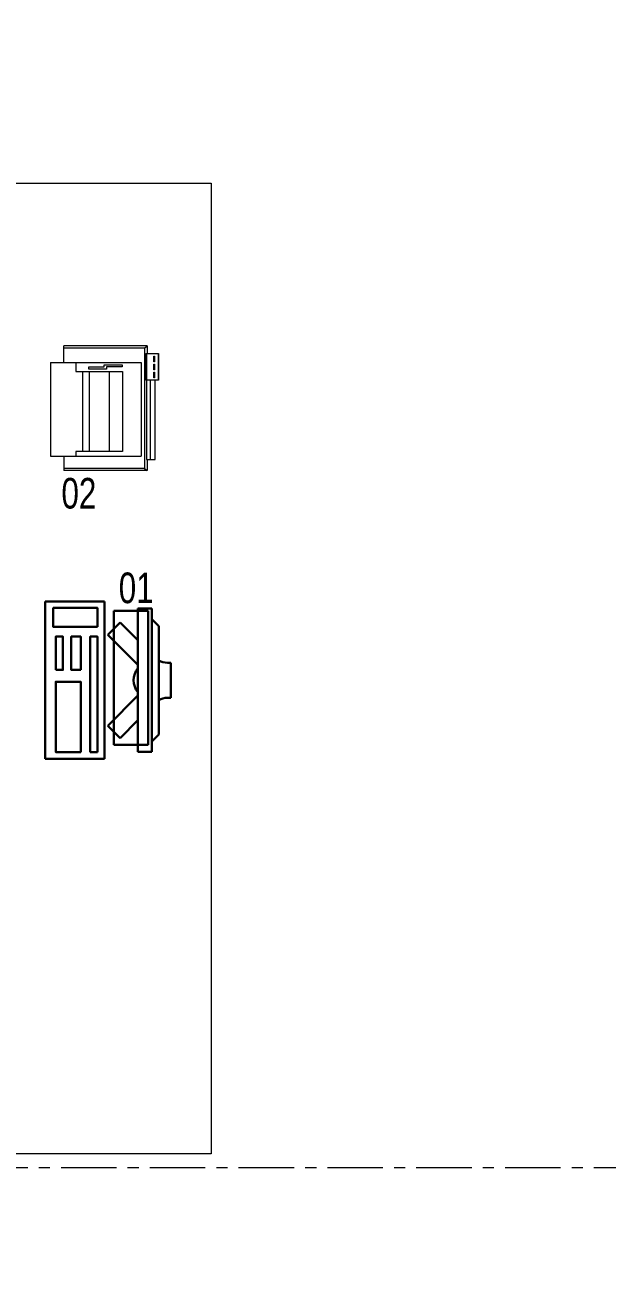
# Model space of a CAD drawing. Header units: millimetres. Extents: x 26027 to 581921, y 7230 to 233891.
# Drawn here: x 483462 to 485127, y 193012 to 196563 of the extents above; entities that cross this region are included whole.
import ezdxf

# ---------------------------------------------------------------- set-up
doc = ezdxf.new("R2010")
doc.units = ezdxf.units.MM
doc.header["$LTSCALE"] = 5
doc.linetypes.add('CENTER', pattern=[50.8, 31.75, -6.35, 6.35, -6.35])
doc.layers.get('0').update_dxf_attribs({"color": 252})
doc.layers.add('axes', color=252, linetype='Continuous')
for name, color, linetype, lineweight in [('E-ELEC-EQPM-2', 85, 'Continuous', 30), ('GE-ARCHITECTURAL_ELEMENTS', 8, 'Continuous', 30), ('Medical Equipment and Furniture', 252, 'Continuous', 0)]:
    doc.layers.add(name, color=color, linetype=linetype, lineweight=lineweight)
doc.layers.add('EXF', color=7, linetype='Continuous', lineweight=30, true_color=0x4e7e3e)
doc.styles.add('X3G_ENTITY_257CFD', font='swisscl.ttf', dxfattribs={"height": 200})

# ---------------------------------------------------------------- blocks, each defined once
blk = doc.blocks.new('ITCWLS1-P')
at = {"layer": 'GE-ARCHITECTURAL_ELEMENTS'}
for p, q in [((-0.2651, 0.43, 0), (-0.3051, 0.43, 0)), ((-0.3051, 0.43, 0), (-0.3051, 0.02, 0)), ((-0.2651, 0.43, 0), (-0.2651, 0.02, 0)), ((-0.17, 0.45), (-0.17, 0)), ((-0.17, 0.45), (0, 0.45)), ((-0.1496, 0.4305), (-0.1291, 0.4305)), ((-0.1291, 0.4305), (-0.1291, 0.4089)), ((0, 0.45), (0, 0)), ((-0.3251, 0.38, 0), (-0.3051, 0.4, 0)), ((-0.197, 0.4094), (-0.295, 0.4094)), ((-0.295, 0.0264), (-0.295, 0.4094)), ((-0.197, 0.0264), (-0.197, 0.4094)), ((-0.3251, 0.38, 0), (-0.3251, 0.07, 0)), ((-0.3503, 0.275), (-0.3596, 0.275)), ((-0.3596, 0.175), (-0.3596, 0.275)), ((-0.3503, 0.175), (-0.3596, 0.175)), ((-0.3251, 0.07, 0), (-0.3051, 0.05, 0)), ((-0.3051, 0.02, 0), (-0.2651, 0.02, 0)), ((-0.197, 0.0264), (-0.295, 0.0264)), ((-0.17, 0), (0, 0))]:
    blk.add_line(p, q, dxfattribs=at)
at = {"layer": 'GE-ARCHITECTURAL_ELEMENTS', "extrusion": (2.48281e-10, 3.18408e-10, -1)}
for p, q in [((-0.2651, 0.3395), (-0.2144, 0.3902)), ((-0.1791, 0.3548), (-0.2144, 0.3902)), ((-0.2651, 0.2688), (-0.1791, 0.3548))]:
    blk.add_line(p, q, dxfattribs=at)
at = {"layer": 'GE-ARCHITECTURAL_ELEMENTS', "extrusion": (2.48281e-10, -3.18408e-10, -1)}
for p, q in [((-0.2651, 0.1812), (-0.1791, 0.0952)), ((-0.2651, 0.1105), (-0.2144, 0.0598)), ((-0.1791, 0.0952), (-0.2144, 0.0598))]:
    blk.add_line(p, q, dxfattribs=at)
at = {"layer": 'GE-ARCHITECTURAL_ELEMENTS'}
for points in [[(-0.1291, 0.4089), (-0.1291, 0.1), (-0.1496, 0.1), (-0.1496, 0.4305)], [(-0.1496, 0.1), (-0.1496, 0.1), (-0.1496, 0.1), (-0.1496, 0.1), (-0.1496, 0.1), (-0.1496, 0.1), (-0.1496, 0.1), (-0.1496, 0.1), (-0.1496, 0.1)], [(-0.1496, 0.1), (-0.1496, 0.1), (-0.1496, 0.1), (-0.1496, 0.1), (-0.1496, 0.1), (-0.1496, 0.1), (-0.1496, 0.1), (-0.1496, 0.1), (-0.1496, 0.1), (-0.1496, 0.1), (-0.1496, 0.1), (-0.1496, 0.1), (-0.1496, 0.1), (-0.1496, 0.1), (-0.1496, 0.1), (-0.1496, 0.1), (-0.1496, 0.1), (-0.1496, 0.1)], [(-0.1496, 0.1), (-0.1496, 0.1), (-0.1496, 0.1), (-0.1496, 0.1), (-0.1496, 0.1), (-0.1496, 0.1), (-0.1496, 0.1), (-0.1496, 0.1), (-0.1496, 0.1), (-0.1496, 0.1)], [(-0.1496, 0.1), (-0.1496, 0.1), (-0.1496, 0.1), (-0.1496, 0.1), (-0.1496, 0.1), (-0.1496, 0.1), (-0.1496, 0.1)], [(-0.1496, 0.1), (-0.1496, 0.1), (-0.1496, 0.1), (-0.1496, 0.1), (-0.1496, 0.1), (-0.1496, 0.1), (-0.1496, 0.1), (-0.1496, 0.1), (-0.1496, 0.1), (-0.1496, 0.1)], [(-0.1496, 0.1), (-0.1496, 0.1), (-0.1496, 0.1), (-0.1496, 0.1), (-0.1496, 0.1), (-0.1496, 0.1), (-0.1496, 0.1), (-0.1496, 0.1), (-0.1496, 0.1), (-0.1496, 0.1), (-0.1496, 0.1), (-0.1496, 0.1), (-0.1496, 0.1), (-0.1496, 0.1), (-0.1496, 0.1)], [(-0.1496, 0.1), (-0.1496, 0.1), (-0.1496, 0.1), (-0.1496, 0.1), (-0.1496, 0.1), (-0.1496, 0.1), (-0.1496, 0.1), (-0.1496, 0.1), (-0.1496, 0.1), (-0.1496, 0.1)], [(-0.1496, 0.1), (-0.1496, 0.1), (-0.1496, 0.1), (-0.1496, 0.1), (-0.1496, 0.1), (-0.1496, 0.1), (-0.1496, 0.1), (-0.1496, 0.1), (-0.1496, 0.1), (-0.1496, 0.1)], [(-0.1496, 0.1), (-0.1496, 0.1), (-0.1496, 0.1), (-0.1496, 0.1), (-0.1496, 0.1), (-0.1496, 0.1), (-0.1496, 0.1), (-0.1496, 0.1), (-0.1496, 0.1), (-0.1496, 0.1), (-0.1496, 0.1), (-0.1496, 0.1), (-0.1496, 0.1), (-0.1496, 0.1), (-0.1496, 0.1), (-0.1496, 0.1), (-0.1496, 0.1), (-0.1496, 0.1), (-0.1496, 0.1), (-0.1496, 0.1), (-0.1496, 0.1), (-0.1496, 0.1), (-0.1496, 0.1), (-0.1496, 0.1), (-0.1496, 0.1), (-0.1496, 0.1), (-0.1496, 0.1), (-0.1496, 0.1), (-0.1496, 0.1), (-0.1496, 0.1), (-0.1496, 0.1), (-0.1496, 0.1), (-0.1496, 0.1), (-0.1496, 0.1), (-0.1496, 0.1), (-0.1496, 0.1), (-0.1496, 0.1), (-0.1496, 0.1), (-0.1496, 0.1), (-0.1496, 0.1), (-0.1496, 0.1), (-0.1496, 0.1), (-0.1496, 0.1), (-0.1496, 0.1), (-0.1496, 0.1), (-0.1496, 0.1), (-0.1496, 0.1), (-0.1496, 0.1), (-0.1496, 0.1), (-0.1496, 0.1), (-0.1496, 0.1), (-0.1496, 0.1), (-0.1496, 0.1), (-0.1496, 0.1)], [(-0.1496, 0.1), (-0.1496, 0.1), (-0.1496, 0.1), (-0.1496, 0.1), (-0.1496, 0.1), (-0.1496, 0.1), (-0.1496, 0.1), (-0.1496, 0.1), (-0.1496, 0.1), (-0.1496, 0.1), (-0.1496, 0.1), (-0.1496, 0.1), (-0.1496, 0.1), (-0.1496, 0.1), (-0.1496, 0.1), (-0.1496, 0.1), (-0.1496, 0.1), (-0.1496, 0.1), (-0.1496, 0.1), (-0.1496, 0.1), (-0.1496, 0.1), (-0.1496, 0.1), (-0.1496, 0.1), (-0.1496, 0.1), (-0.1496, 0.1), (-0.1496, 0.1), (-0.1496, 0.1), (-0.1496, 0.1), (-0.1496, 0.1), (-0.1496, 0.1), (-0.1496, 0.1), (-0.1496, 0.1), (-0.1496, 0.1), (-0.1496, 0.1), (-0.1496, 0.1), (-0.1496, 0.1), (-0.1496, 0.1), (-0.1496, 0.1), (-0.1496, 0.1), (-0.1496, 0.1), (-0.1496, 0.1), (-0.1496, 0.1), (-0.1496, 0.1), (-0.1496, 0.1), (-0.1496, 0.1), (-0.1496, 0.1), (-0.1496, 0.1), (-0.1496, 0.1), (-0.1496, 0.1), (-0.1496, 0.1), (-0.1496, 0.1), (-0.1496, 0.1), (-0.1496, 0.1), (-0.1496, 0.1), (-0.1496, 0.1), (-0.1496, 0.1), (-0.1496, 0.1), (-0.1496, 0.1), (-0.1496, 0.1), (-0.1496, 0.1), (-0.1496, 0.1), (-0.1496, 0.1), (-0.1496, 0.1), (-0.1496, 0.1), (-0.1496, 0.1), (-0.1496, 0.1), (-0.1496, 0.1), (-0.1496, 0.1), (-0.1496, 0.1), (-0.1496, 0.1), (-0.1496, 0.1), (-0.1496, 0.1), (-0.1496, 0.1), (-0.1496, 0.1), (-0.1496, 0.1), (-0.1496, 0.1), (-0.1496, 0.1), (-0.1496, 0.1), (-0.1496, 0.1), (-0.1496, 0.1), (-0.1496, 0.1), (-0.1496, 0.1), (-0.1496, 0.1), (-0.1496, 0.1), (-0.1496, 0.1), (-0.1496, 0.1), (-0.1496, 0.1), (-0.1496, 0.1), (-0.1496, 0.1)], [(-0.1496, 0.1), (-0.1496, 0.1), (-0.1496, 0.1), (-0.1496, 0.1), (-0.1496, 0.1), (-0.1496, 0.1), (-0.1496, 0.1), (-0.1496, 0.1), (-0.1496, 0.1), (-0.1496, 0.1), (-0.1496, 0.1), (-0.1496, 0.1)], [(-0.1496, 0.1), (-0.1496, 0.1), (-0.1496, 0.1), (-0.1496, 0.1), (-0.1496, 0.1), (-0.1496, 0.1), (-0.1496, 0.1)], [(-0.1496, 0.1), (-0.1496, 0.1), (-0.1496, 0.1), (-0.1496, 0.1), (-0.1496, 0.1), (-0.1496, 0.1), (-0.1496, 0.1), (-0.1496, 0.1), (-0.1496, 0.1), (-0.1496, 0.1), (-0.1496, 0.1), (-0.1496, 0.1), (-0.1496, 0.1), (-0.1496, 0.1), (-0.1496, 0.1), (-0.1496, 0.1), (-0.1496, 0.1)], [(-0.1496, 0.1), (-0.1496, 0.1), (-0.1496, 0.1), (-0.1496, 0.1), (-0.1496, 0.1), (-0.1496, 0.1), (-0.1496, 0.1), (-0.1496, 0.1), (-0.1496, 0.1), (-0.1496, 0.1), (-0.1496, 0.1), (-0.1496, 0.1), (-0.1496, 0.1), (-0.1496, 0.1), (-0.1496, 0.1), (-0.1496, 0.1), (-0.1496, 0.1), (-0.1496, 0.1), (-0.1496, 0.1), (-0.1496, 0.1), (-0.1496, 0.1), (-0.1496, 0.1), (-0.1496, 0.1), (-0.1496, 0.1), (-0.1496, 0.1), (-0.1496, 0.1), (-0.1496, 0.1), (-0.1496, 0.1), (-0.1496, 0.1), (-0.1496, 0.1), (-0.1496, 0.1), (-0.1496, 0.1), (-0.1496, 0.1), (-0.1496, 0.1), (-0.1496, 0.1), (-0.1496, 0.1), (-0.1496, 0.1), (-0.1496, 0.1), (-0.1496, 0.1), (-0.1496, 0.1), (-0.1496, 0.1), (-0.1496, 0.1), (-0.1496, 0.1), (-0.1496, 0.1), (-0.1496, 0.1), (-0.1496, 0.1), (-0.1496, 0.1), (-0.1496, 0.1), (-0.1496, 0.1), (-0.1496, 0.1), (-0.1496, 0.1), (-0.1496, 0.1), (-0.1496, 0.1), (-0.1496, 0.1), (-0.1496, 0.1), (-0.1496, 0.1), (-0.1496, 0.1), (-0.1496, 0.1), (-0.1496, 0.1), (-0.1496, 0.1), (-0.1496, 0.1), (-0.1496, 0.1), (-0.1496, 0.1), (-0.1496, 0.1), (-0.1496, 0.1), (-0.1496, 0.1), (-0.1496, 0.1), (-0.1496, 0.1), (-0.1496, 0.1), (-0.1496, 0.1), (-0.1496, 0.1), (-0.1496, 0.1), (-0.1496, 0.1), (-0.1496, 0.1), (-0.1496, 0.1), (-0.1496, 0.1), (-0.1496, 0.1), (-0.1496, 0.1), (-0.1496, 0.1), (-0.1496, 0.1), (-0.1496, 0.1), (-0.1496, 0.1), (-0.1496, 0.1), (-0.1496, 0.1), (-0.1496, 0.1), (-0.1496, 0.1), (-0.1496, 0.1), (-0.1496, 0.1), (-0.1496, 0.1), (-0.1496, 0.1), (-0.1496, 0.1), (-0.1496, 0.1), (-0.1496, 0.1), (-0.1496, 0.1), (-0.1496, 0.1), (-0.1496, 0.1), (-0.1496, 0.1), (-0.1496, 0.1), (-0.1496, 0.1), (-0.1496, 0.1), (-0.1496, 0.1), (-0.1496, 0.1), (-0.1496, 0.1), (-0.1496, 0.1), (-0.1496, 0.1), (-0.1496, 0.1), (-0.1496, 0.1), (-0.1496, 0.1), (-0.1496, 0.1), (-0.1496, 0.1), (-0.1496, 0.1)], [(-0.1496, 0.1), (-0.1496, 0.1), (-0.1496, 0.1), (-0.1496, 0.1), (-0.1496, 0.1), (-0.1496, 0.1), (-0.1496, 0.1), (-0.1496, 0.1)]]:
    blk.add_lwpolyline(points, dxfattribs=at)
for points in [[(-0.1019, 0.4305), (-0.0304, 0.4305), (-0.0304, 0.2294), (-0.1019, 0.2294)], [(-0.1019, 0.1954), (-0.0747, 0.1954), (-0.0747, 0.1), (-0.1019, 0.1)], [(-0.0304, 0.1954), (-0.0508, 0.1954), (-0.0508, 0.1), (-0.0304, 0.1)], [(-0.1496, 0.1), (-0.1496, 0.1), (-0.1496, 0.1), (-0.1496, 0.1), (-0.1496, 0.1), (-0.1496, 0.1), (-0.1496, 0.1), (-0.1496, 0.1), (-0.1496, 0.1), (-0.1496, 0.1), (-0.1496, 0.1), (-0.1496, 0.1), (-0.1496, 0.1), (-0.1496, 0.1), (-0.1496, 0.1), (-0.1496, 0.1), (-0.1496, 0.1), (-0.1496, 0.1), (-0.1496, 0.1), (-0.1496, 0.1), (-0.1496, 0.1), (-0.1496, 0.1), (-0.1496, 0.1), (-0.1496, 0.1), (-0.1496, 0.1), (-0.1496, 0.1), (-0.1496, 0.1), (-0.1496, 0.1), (-0.1496, 0.1), (-0.1496, 0.1), (-0.1496, 0.1), (-0.1496, 0.1), (-0.1496, 0.1), (-0.1496, 0.1), (-0.1496, 0.1), (-0.1496, 0.1), (-0.1496, 0.1), (-0.1496, 0.1), (-0.1496, 0.1), (-0.1496, 0.1), (-0.1496, 0.1), (-0.1496, 0.1), (-0.1496, 0.1), (-0.1496, 0.1), (-0.1496, 0.1), (-0.1496, 0.1), (-0.1496, 0.1), (-0.1496, 0.1), (-0.1496, 0.1), (-0.1496, 0.1), (-0.1496, 0.1), (-0.1496, 0.1), (-0.1496, 0.1), (-0.1496, 0.1), (-0.1496, 0.1), (-0.1496, 0.1), (-0.1496, 0.1), (-0.1496, 0.1), (-0.1496, 0.1), (-0.1496, 0.1), (-0.1496, 0.1), (-0.1496, 0.1), (-0.1496, 0.1), (-0.1496, 0.1), (-0.1496, 0.1), (-0.1496, 0.1), (-0.1496, 0.1), (-0.1496, 0.1), (-0.1496, 0.1), (-0.1496, 0.1), (-0.1496, 0.1), (-0.1496, 0.1), (-0.1496, 0.1), (-0.1496, 0.1), (-0.1496, 0.1), (-0.1496, 0.1), (-0.1496, 0.1), (-0.1496, 0.1), (-0.1496, 0.1), (-0.1496, 0.1), (-0.1496, 0.1), (-0.1496, 0.1), (-0.1496, 0.1), (-0.1496, 0.1), (-0.1496, 0.1), (-0.1496, 0.1), (-0.1496, 0.1), (-0.1496, 0.1), (-0.1496, 0.1), (-0.1496, 0.1), (-0.1496, 0.1), (-0.1496, 0.1), (-0.1496, 0.1), (-0.1496, 0.1), (-0.1496, 0.1), (-0.1496, 0.1), (-0.1496, 0.1), (-0.1496, 0.1), (-0.1496, 0.1), (-0.1496, 0.1), (-0.1496, 0.1), (-0.1496, 0.1), (-0.1496, 0.1), (-0.1496, 0.1), (-0.1496, 0.1), (-0.1496, 0.1), (-0.1496, 0.1), (-0.1496, 0.1), (-0.1496, 0.1), (-0.1496, 0.1), (-0.1496, 0.1), (-0.1496, 0.1), (-0.1496, 0.1), (-0.1496, 0.1), (-0.1496, 0.1), (-0.1496, 0.1), (-0.1496, 0.1), (-0.1496, 0.1), (-0.1496, 0.1), (-0.1496, 0.1), (-0.1496, 0.1), (-0.1496, 0.1), (-0.1496, 0.1), (-0.1496, 0.1), (-0.1496, 0.1), (-0.1496, 0.1), (-0.1496, 0.1), (-0.1496, 0.1), (-0.1496, 0.1), (-0.1496, 0.1), (-0.1496, 0.1), (-0.1496, 0.1), (-0.1496, 0.1), (-0.1496, 0.1), (-0.1496, 0.1), (-0.1496, 0.1), (-0.1496, 0.1), (-0.1496, 0.1), (-0.1496, 0.1), (-0.1496, 0.1), (-0.1496, 0.1), (-0.1496, 0.1), (-0.1496, 0.1), (-0.1496, 0.1), (-0.1496, 0.1), (-0.1496, 0.1), (-0.1496, 0.1), (-0.1496, 0.1), (-0.1496, 0.1), (-0.1496, 0.1), (-0.1496, 0.1), (-0.1496, 0.1), (-0.1496, 0.1), (-0.1496, 0.1), (-0.1496, 0.1), (-0.1496, 0.1), (-0.1496, 0.1), (-0.1496, 0.1), (-0.1496, 0.1), (-0.1496, 0.1), (-0.1496, 0.1), (-0.1496, 0.1), (-0.1496, 0.1), (-0.1496, 0.1), (-0.1496, 0.1), (-0.1496, 0.1), (-0.1496, 0.1), (-0.1496, 0.1), (-0.1496, 0.1), (-0.1496, 0.1), (-0.1496, 0.1), (-0.1496, 0.1), (-0.1496, 0.1), (-0.1496, 0.1), (-0.1496, 0.1), (-0.1496, 0.1), (-0.1496, 0.1), (-0.1496, 0.1), (-0.1496, 0.1), (-0.1496, 0.1), (-0.1496, 0.1), (-0.1496, 0.1), (-0.1496, 0.1), (-0.1496, 0.1), (-0.1496, 0.1), (-0.1496, 0.1), (-0.1496, 0.1), (-0.1496, 0.1), (-0.1496, 0.1), (-0.1496, 0.1), (-0.1496, 0.1), (-0.1496, 0.1), (-0.1496, 0.1), (-0.1496, 0.1), (-0.1496, 0.1), (-0.1496, 0.1), (-0.1496, 0.1), (-0.1496, 0.1), (-0.1496, 0.1), (-0.1496, 0.1), (-0.1496, 0.1), (-0.1496, 0.1), (-0.1496, 0.1), (-0.1496, 0.1), (-0.1496, 0.1), (-0.1496, 0.1), (-0.1496, 0.1), (-0.1496, 0.1), (-0.1496, 0.1), (-0.1496, 0.1), (-0.1496, 0.1), (-0.1496, 0.1), (-0.1496, 0.1), (-0.1496, 0.1), (-0.1496, 0.1), (-0.1496, 0.1), (-0.1496, 0.1), (-0.1496, 0.1), (-0.1496, 0.1), (-0.1496, 0.1), (-0.1496, 0.1), (-0.1496, 0.1), (-0.1496, 0.1), (-0.1496, 0.1), (-0.1496, 0.1), (-0.1496, 0.1), (-0.1496, 0.1), (-0.1496, 0.1), (-0.1496, 0.1), (-0.1496, 0.1), (-0.1496, 0.1), (-0.1496, 0.1), (-0.1496, 0.1), (-0.1496, 0.1), (-0.1496, 0.1), (-0.1496, 0.1), (-0.1496, 0.1), (-0.1496, 0.1), (-0.1496, 0.1), (-0.1496, 0.1), (-0.1496, 0.1), (-0.1496, 0.1), (-0.1496, 0.1), (-0.1496, 0.1), (-0.1496, 0.1), (-0.1496, 0.1), (-0.1496, 0.1), (-0.1496, 0.1), (-0.1496, 0.1), (-0.1496, 0.1), (-0.1496, 0.1), (-0.1496, 0.1), (-0.1496, 0.1), (-0.1496, 0.1), (-0.1496, 0.1), (-0.1496, 0.1), (-0.1496, 0.1), (-0.1496, 0.1), (-0.1496, 0.1), (-0.1496, 0.1), (-0.1496, 0.1), (-0.1496, 0.1), (-0.1496, 0.1), (-0.1496, 0.1), (-0.1496, 0.1), (-0.1496, 0.1), (-0.1496, 0.1), (-0.1496, 0.1), (-0.1496, 0.1), (-0.1496, 0.1), (-0.1496, 0.1), (-0.1496, 0.1), (-0.1496, 0.1), (-0.1496, 0.1), (-0.1496, 0.1), (-0.1496, 0.1), (-0.1496, 0.1)], [(-0.1496, 0.1), (-0.1496, 0.1), (-0.1496, 0.1), (-0.1496, 0.1), (-0.1496, 0.1), (-0.1496, 0.1), (-0.1496, 0.1), (-0.1496, 0.1), (-0.1496, 0.1), (-0.1496, 0.1), (-0.1496, 0.1), (-0.1496, 0.1), (-0.1496, 0.1), (-0.1496, 0.1), (-0.1496, 0.1), (-0.1496, 0.1), (-0.1496, 0.1), (-0.1496, 0.1), (-0.1496, 0.1), (-0.1496, 0.1), (-0.1496, 0.1), (-0.1496, 0.1), (-0.1496, 0.1), (-0.1496, 0.1), (-0.1496, 0.1), (-0.1496, 0.1), (-0.1496, 0.1), (-0.1496, 0.1), (-0.1496, 0.1), (-0.1496, 0.1), (-0.1496, 0.1), (-0.1496, 0.1), (-0.1496, 0.1), (-0.1496, 0.1), (-0.1496, 0.1), (-0.1496, 0.1), (-0.1496, 0.1), (-0.1496, 0.1), (-0.1496, 0.1), (-0.1496, 0.1), (-0.1496, 0.1), (-0.1496, 0.1), (-0.1496, 0.1), (-0.1496, 0.1), (-0.1496, 0.1), (-0.1496, 0.1), (-0.1496, 0.1), (-0.1496, 0.1), (-0.1496, 0.1), (-0.1496, 0.1), (-0.1496, 0.1), (-0.1496, 0.1), (-0.1496, 0.1), (-0.1496, 0.1), (-0.1496, 0.1), (-0.1496, 0.1), (-0.1496, 0.1), (-0.1496, 0.1), (-0.1496, 0.1), (-0.1496, 0.1), (-0.1496, 0.1), (-0.1496, 0.1), (-0.1496, 0.1), (-0.1496, 0.1), (-0.1496, 0.1), (-0.1496, 0.1), (-0.1496, 0.1), (-0.1496, 0.1), (-0.1496, 0.1), (-0.1496, 0.1), (-0.1496, 0.1), (-0.1496, 0.1), (-0.1496, 0.1), (-0.1496, 0.1), (-0.1496, 0.1), (-0.1496, 0.1), (-0.1496, 0.1), (-0.1496, 0.1), (-0.1496, 0.1), (-0.1496, 0.1), (-0.1496, 0.1), (-0.1496, 0.1), (-0.1496, 0.1), (-0.1496, 0.1), (-0.1496, 0.1), (-0.1496, 0.1), (-0.1496, 0.1), (-0.1496, 0.1), (-0.1496, 0.1), (-0.1496, 0.1), (-0.1496, 0.1), (-0.1496, 0.1), (-0.1496, 0.1), (-0.1496, 0.1), (-0.1496, 0.1), (-0.1496, 0.1), (-0.1496, 0.1), (-0.1496, 0.1), (-0.1496, 0.1), (-0.1496, 0.1), (-0.1496, 0.1), (-0.1496, 0.1), (-0.1496, 0.1), (-0.1496, 0.1), (-0.1496, 0.1), (-0.1496, 0.1), (-0.1496, 0.1), (-0.1496, 0.1), (-0.1496, 0.1), (-0.1496, 0.1), (-0.1496, 0.1), (-0.1496, 0.1), (-0.1496, 0.1), (-0.1496, 0.1), (-0.1496, 0.1), (-0.1496, 0.1), (-0.1496, 0.1), (-0.1496, 0.1), (-0.1496, 0.1), (-0.1496, 0.1), (-0.1496, 0.1), (-0.1496, 0.1), (-0.1496, 0.1), (-0.1496, 0.1), (-0.1496, 0.1), (-0.1496, 0.1), (-0.1496, 0.1), (-0.1496, 0.1), (-0.1496, 0.1), (-0.1496, 0.1), (-0.1496, 0.1), (-0.1496, 0.1), (-0.1496, 0.1), (-0.1496, 0.1), (-0.1496, 0.1), (-0.1496, 0.1), (-0.1496, 0.1), (-0.1496, 0.1), (-0.1496, 0.1), (-0.1496, 0.1), (-0.1496, 0.1), (-0.1496, 0.1), (-0.1496, 0.1), (-0.1496, 0.1), (-0.1496, 0.1), (-0.1496, 0.1), (-0.1496, 0.1), (-0.1496, 0.1), (-0.1496, 0.1), (-0.1496, 0.1), (-0.1496, 0.1), (-0.1496, 0.1), (-0.1496, 0.1), (-0.1496, 0.1), (-0.1496, 0.1), (-0.1496, 0.1), (-0.1496, 0.1), (-0.1496, 0.1), (-0.1496, 0.1), (-0.1496, 0.1), (-0.1496, 0.1), (-0.1496, 0.1), (-0.1496, 0.1), (-0.1496, 0.1), (-0.1496, 0.1), (-0.1496, 0.1), (-0.1496, 0.1), (-0.1496, 0.1), (-0.1496, 0.1), (-0.1496, 0.1), (-0.1496, 0.1), (-0.1496, 0.1), (-0.1496, 0.1), (-0.1496, 0.1), (-0.1496, 0.1), (-0.1496, 0.1), (-0.1496, 0.1), (-0.1496, 0.1), (-0.1496, 0.1), (-0.1496, 0.1), (-0.1496, 0.1), (-0.1496, 0.1), (-0.1496, 0.1), (-0.1496, 0.1), (-0.1496, 0.1), (-0.1496, 0.1), (-0.1496, 0.1), (-0.1496, 0.1), (-0.1496, 0.1), (-0.1496, 0.1), (-0.1496, 0.1), (-0.1496, 0.1), (-0.1496, 0.1), (-0.1496, 0.1), (-0.1496, 0.1), (-0.1496, 0.1), (-0.1496, 0.1), (-0.1496, 0.1), (-0.1496, 0.1), (-0.1496, 0.1), (-0.1496, 0.1), (-0.1496, 0.1), (-0.1496, 0.1), (-0.1496, 0.1), (-0.1496, 0.1), (-0.1496, 0.1), (-0.1496, 0.1), (-0.1496, 0.1), (-0.1496, 0.1), (-0.1496, 0.1), (-0.1496, 0.1), (-0.1496, 0.1), (-0.1496, 0.1), (-0.1496, 0.1)], [(-0.1496, 0.1), (-0.1496, 0.1), (-0.1496, 0.1), (-0.1496, 0.1), (-0.1496, 0.1), (-0.1496, 0.1), (-0.1496, 0.1), (-0.1496, 0.1), (-0.1496, 0.1), (-0.1496, 0.1), (-0.1496, 0.1), (-0.1496, 0.1), (-0.1496, 0.1), (-0.1496, 0.1), (-0.1496, 0.1), (-0.1496, 0.1), (-0.1496, 0.1), (-0.1496, 0.1), (-0.1496, 0.1), (-0.1496, 0.1), (-0.1496, 0.1), (-0.1496, 0.1), (-0.1496, 0.1), (-0.1496, 0.1), (-0.1496, 0.1), (-0.1496, 0.1), (-0.1496, 0.1), (-0.1496, 0.1), (-0.1496, 0.1), (-0.1496, 0.1), (-0.1496, 0.1), (-0.1496, 0.1), (-0.1496, 0.1), (-0.1496, 0.1), (-0.1496, 0.1), (-0.1496, 0.1), (-0.1496, 0.1), (-0.1496, 0.1), (-0.1496, 0.1), (-0.1496, 0.1), (-0.1496, 0.1), (-0.1496, 0.1), (-0.1496, 0.1), (-0.1496, 0.1), (-0.1496, 0.1), (-0.1496, 0.1), (-0.1496, 0.1), (-0.1496, 0.1), (-0.1496, 0.1), (-0.1496, 0.1), (-0.1496, 0.1), (-0.1496, 0.1), (-0.1496, 0.1), (-0.1496, 0.1), (-0.1496, 0.1), (-0.1496, 0.1), (-0.1496, 0.1), (-0.1496, 0.1), (-0.1496, 0.1), (-0.1496, 0.1), (-0.1496, 0.1), (-0.1496, 0.1), (-0.1496, 0.1), (-0.1496, 0.1), (-0.1496, 0.1), (-0.1496, 0.1), (-0.1496, 0.1), (-0.1496, 0.1), (-0.1496, 0.1), (-0.1496, 0.1), (-0.1496, 0.1), (-0.1496, 0.1), (-0.1496, 0.1), (-0.1496, 0.1), (-0.1496, 0.1), (-0.1496, 0.1), (-0.1496, 0.1), (-0.1496, 0.1), (-0.1496, 0.1), (-0.1496, 0.1), (-0.1496, 0.1), (-0.1496, 0.1), (-0.1496, 0.1), (-0.1496, 0.1), (-0.1496, 0.1), (-0.1496, 0.1), (-0.1496, 0.1), (-0.1496, 0.1), (-0.1496, 0.1), (-0.1496, 0.1), (-0.1496, 0.1), (-0.1496, 0.1), (-0.1496, 0.1), (-0.1496, 0.1), (-0.1496, 0.1), (-0.1496, 0.1), (-0.1496, 0.1), (-0.1496, 0.1), (-0.1496, 0.1), (-0.1496, 0.1), (-0.1496, 0.1), (-0.1496, 0.1), (-0.1496, 0.1), (-0.1496, 0.1), (-0.1496, 0.1), (-0.1496, 0.1), (-0.1496, 0.1), (-0.1496, 0.1), (-0.1496, 0.1), (-0.1496, 0.1), (-0.1496, 0.1), (-0.1496, 0.1), (-0.1496, 0.1), (-0.1496, 0.1), (-0.1496, 0.1), (-0.1496, 0.1), (-0.1496, 0.1), (-0.1496, 0.1), (-0.1496, 0.1), (-0.1496, 0.1), (-0.1496, 0.1), (-0.1496, 0.1), (-0.1496, 0.1), (-0.1496, 0.1), (-0.1496, 0.1), (-0.1496, 0.1), (-0.1496, 0.1), (-0.1496, 0.1), (-0.1496, 0.1), (-0.1496, 0.1), (-0.1496, 0.1), (-0.1496, 0.1), (-0.1496, 0.1), (-0.1496, 0.1), (-0.1496, 0.1), (-0.1496, 0.1), (-0.1496, 0.1), (-0.1496, 0.1), (-0.1496, 0.1), (-0.1496, 0.1), (-0.1496, 0.1), (-0.1496, 0.1), (-0.1496, 0.1), (-0.1496, 0.1), (-0.1496, 0.1), (-0.1496, 0.1), (-0.1496, 0.1), (-0.1496, 0.1), (-0.1496, 0.1), (-0.1496, 0.1), (-0.1496, 0.1), (-0.1496, 0.1), (-0.1496, 0.1), (-0.1496, 0.1), (-0.1496, 0.1), (-0.1496, 0.1), (-0.1496, 0.1), (-0.1496, 0.1), (-0.1496, 0.1), (-0.1496, 0.1), (-0.1496, 0.1), (-0.1496, 0.1), (-0.1496, 0.1), (-0.1496, 0.1), (-0.1496, 0.1), (-0.1496, 0.1), (-0.1496, 0.1), (-0.1496, 0.1), (-0.1496, 0.1), (-0.1496, 0.1), (-0.1496, 0.1), (-0.1496, 0.1), (-0.1496, 0.1), (-0.1496, 0.1), (-0.1496, 0.1), (-0.1496, 0.1), (-0.1496, 0.1), (-0.1496, 0.1), (-0.1496, 0.1), (-0.1496, 0.1), (-0.1496, 0.1), (-0.1496, 0.1), (-0.1496, 0.1), (-0.1496, 0.1), (-0.1496, 0.1), (-0.1496, 0.1), (-0.1496, 0.1), (-0.1496, 0.1), (-0.1496, 0.1), (-0.1496, 0.1), (-0.1496, 0.1), (-0.1496, 0.1), (-0.1496, 0.1), (-0.1496, 0.1), (-0.1496, 0.1), (-0.1496, 0.1), (-0.1496, 0.1), (-0.1496, 0.1), (-0.1496, 0.1), (-0.1496, 0.1), (-0.1496, 0.1), (-0.1496, 0.1), (-0.1496, 0.1), (-0.1496, 0.1), (-0.1496, 0.1), (-0.1496, 0.1), (-0.1496, 0.1), (-0.1496, 0.1), (-0.1496, 0.1), (-0.1496, 0.1), (-0.1496, 0.1), (-0.1496, 0.1), (-0.1496, 0.1), (-0.1496, 0.1), (-0.1496, 0.1), (-0.1496, 0.1), (-0.1496, 0.1), (-0.1496, 0.1), (-0.1496, 0.1)], [(-0.1496, 0.0727), (-0.0236, 0.0727), (-0.0236, 0.0182), (-0.1496, 0.0182)]]:
    blk.add_lwpolyline(points, close=True, dxfattribs=at)
for centre, radius, start, end in [((-0.3503, 0.325), 0.05, 270, 300.3093), ((-0.3089, 0.225), 0.0556, 321.9431, 38.0569), ((-0.3503, 0.125), 0.05, 59.6907, 90)]:
    blk.add_arc(centre, radius, start, end, dxfattribs=at)
blk = doc.blocks.new('ITPPLT2C-P')
at = {"color": 0}
for p, q in [((0, 0), (0, -0.2262)), ((0.0252, 0), (0, 0)), ((0.0139, 0), (0.0139, -0.2262)), ((0.0252, 0), (0.0139, 0)), ((0.0229, 0.0318), (0.2618, 0.0318)), ((0.0304, 0.0256), (0.0229, 0.0318)), ((0.0229, 0), (0.0229, 0.0318)), ((0.0252, -0.2262), (0.0252, 0)), ((0.0304, -0.3182), (0.0304, 0.0256)), ((0.0304, 0.0256), (0.2618, 0.0256)), ((0.2618, -0.0096), (0.2618, 0.0318)), ((0.0401, -0.2769), (0.0401, -0.0096)), ((0.3, -0.0096), (0.0401, -0.0096)), ((0.0939, -0.2515), (0.0939, -0.0222)), ((0.0939, -0.0222), (0.2274, -0.0222)), ((0.1321, -0.2515), (0.1321, -0.0222)), ((0.1894, -0.2515), (0.1894, -0.0222)), ((0.2082, -0.2515), (0.2082, -0.0222)), ((0.2274, -0.0222), (0.2274, -0.0096)), ((0.3, -0.2769), (0.3, -0.0096)), ((-0.0091, -0.2262), (0.0267, -0.2262)), ((-0.0091, -0.3023), (-0.0091, -0.2262)), ((-0.0087, -0.2262), (0.0236, -0.2262)), ((-0.0087, -0.3023), (-0.0087, -0.2262)), ((0, -0.2262), (0.0252, -0.2262)), ((0.0023, -0.2495), (0.0023, -0.2334)), ((0.0023, -0.2334), (0.0045, -0.2334)), ((0.0045, -0.2334), (0.0045, -0.2495)), ((0.0139, -0.2262), (0.0252, -0.2262)), ((0.0236, -0.2262), (0.0236, -0.3023)), ((0.0267, -0.2262), (0.0267, -0.3023)), ((0.0045, -0.2495), (0.0023, -0.2495)), ((0.0023, -0.2721), (0.0023, -0.2562)), ((0.0023, -0.2562), (0.0045, -0.2562)), ((0.0045, -0.2721), (0.0023, -0.2721)), ((0.0023, -0.295), (0.0023, -0.2793)), ((0.0023, -0.2793), (0.0045, -0.2793)), ((0.0045, -0.2562), (0.0045, -0.2721)), ((0.0045, -0.2793), (0.0045, -0.295)), ((0.3, -0.2769), (0.0401, -0.2769)), ((0.2274, -0.2515), (0.0939, -0.2515)), ((0.0947, -0.2701), (0.0947, -0.2641)), ((0.0947, -0.2641), (0.1395, -0.2641)), ((0.1457, -0.2701), (0.0947, -0.2701)), ((0.1395, -0.2575), (0.19, -0.2575)), ((0.1395, -0.2641), (0.1395, -0.2575)), ((0.19, -0.2641), (0.1457, -0.2641)), ((0.1457, -0.2641), (0.1457, -0.2701)), ((0.19, -0.2575), (0.19, -0.2641)), ((0.2274, -0.2769), (0.2274, -0.2515)), ((0.2618, -0.2769), (0.2618, -0.3246)), ((0.0267, -0.3023), (-0.0091, -0.3023)), ((0.0236, -0.3023), (-0.0087, -0.3023)), ((0.0045, -0.295), (0.0023, -0.295)), ((0.0229, -0.3246), (0.0229, -0.3023)), ((0.0304, -0.3182), (0.0229, -0.3246)), ((0.0304, -0.3182), (0.2618, -0.3182)), ((0.0229, -0.3246), (0.2618, -0.3246))]:
    blk.add_line(p, q, dxfattribs=at)

msp = doc.modelspace()

# ---------------------------------------------------------------- hatches: boundary and pattern name
at = {"layer": 'E-ELEC-EQPM-2'}
h = msp.add_hatch(dxfattribs=at)
h.set_pattern_fill('CROSS', color=85, scale=10)
h.set_pattern_definition([(0, (368880, 104830), (63.5, 63.5), [31.75, -95.25]), (90, (368895.875, 104814.125), (-63.5, 63.5), [31.75, -95.25])])
edge = h.paths.add_edge_path()
edge.add_line((457685.6, 145694.3), (457685.6, 152806.1))
edge.add_line((457685.6, 152806.1), (462487.4, 152806.1))
edge.add_line((462487.4, 152806.1), (462487.4, 145900.9))
edge.add_line((462487.4, 145900.9), (462587.4, 145901.1))
edge.add_line((462587.4, 145901.1), (462587.4, 152806.1))
edge.add_line((462587.4, 152806.1), (464555.9, 152806.1))
edge.add_line((464555.9, 152806.1), (469284.4, 152806.1))
edge.add_line((469284.4, 152806.1), (471903.7, 152806.1))
edge.add_line((471903.7, 152806.1), (471903.7, 142653.2))
edge.add_line((471903.7, 142653.2), (478231.4, 142645.9))
edge.add_line((478231.4, 142645.9), (478231.4, 142845.2))
edge.add_line((478231.4, 142845.2), (472503.7, 142845.2))
edge.add_line((472503.7, 142845.2), (472503.7, 157840))
edge.add_line((472503.7, 157840), (472504, 159009.2))
edge.add_line((472504, 159009.2), (479768.6, 159009.2))
edge.add_line((479768.6, 159009.2), (479768.6, 159109.2))
edge.add_line((479768.6, 159109.2), (472503.7, 159109.2))
edge.add_line((472503.7, 159109.2), (472503.7, 169315.6))
edge.add_line((472503.7, 169315.6), (478921.1, 169315.6))
edge.add_line((478921.1, 169315.6), (484286.4, 169315.6))
edge.add_line((484286.4, 169315.6), (484286.4, 166351.2))
edge.add_line((484286.4, 166351.2), (484486.4, 166351.2))
edge.add_line((484486.4, 166351.2), (484486.4, 169515.6))
edge.add_line((484486.4, 169515.6), (479083.8, 169515.6))
edge.add_line((479083.8, 169515.6), (479083.8, 190946.9))
edge.add_line((479083.8, 190946.9), (479083.8, 191341.6))
edge.add_line((479083.8, 191341.6), (478883.8, 191341.6))
edge.add_line((478883.8, 191341.6), (478883.8, 195124.3))
edge.add_line((478883.8, 195124.3), (477262.4, 195124.3))
edge.add_line((477262.4, 195124.3), (477262.4, 205421.2))
edge.add_line((477262.4, 205421.2), (474368, 205421.2))
edge.add_line((474368, 205421.2), (469356.9, 205421.2))
edge.add_line((469356.9, 205421.2), (469256.9, 205421.2))
edge.add_line((469256.9, 205421.2), (469256.9, 204391.3))
edge.add_line((469256.9, 204391.3), (469856.9, 204391.3))
edge.add_line((469856.9, 204391.3), (469856.9, 204821.2))
edge.add_line((469856.9, 204821.2), (471179.3, 204821.2))
edge.add_line((471179.3, 204821.2), (471179.3, 204391.3))
edge.add_line((471179.3, 204391.3), (471779.3, 204391.3))
edge.add_line((471779.3, 204391.3), (471779.3, 204821.2))
edge.add_line((471779.3, 204821.2), (476662.4, 204821.2))
edge.add_line((476662.4, 204821.2), (476662.4, 194457.6))
edge.add_line((476662.4, 194457.6), (478283.8, 194457.6))
edge.add_line((478283.8, 194457.6), (478283.8, 169915.6))
edge.add_line((478283.8, 169915.6), (471903.7, 169915.6))
edge.add_line((471903.7, 169915.6), (471903.7, 159212))
edge.add_line((471903.7, 159212), (470513.7, 159212))
edge.add_line((470513.7, 159212), (470513.7, 159112))
edge.add_line((470513.7, 159112), (471903.7, 159112))
edge.add_line((471903.7, 159112), (471903.7, 153006.1))
edge.add_line((471903.7, 153006.1), (462587.4, 153006.1))
edge.add_line((462587.4, 153006.1), (462487.4, 152906.1))
edge.add_line((462487.4, 152906.1), (457585.6, 152906.1))
edge.add_line((457585.6, 152906.1), (457585.6, 145694.3))
at = {"layer": 'EXF'}
h = msp.add_hatch(dxfattribs=at)
h.set_pattern_fill('CROSS', color=256, scale=10)
edge = h.paths.add_edge_path()
edge.add_line((464555.9, 152806.1), (469284.4, 152806.1))
edge.add_line((469284.4, 152806.1), (471903.7, 152806.1))
edge.add_line((471903.7, 152806.1), (471903.7, 142653.2))
edge.add_line((471903.7, 142653.2), (478231.4, 142645.9))
edge.add_line((478231.4, 142645.9), (478231.4, 142845.2))
edge.add_line((478231.4, 142845.2), (472503.7, 142845.2))
edge.add_line((472503.7, 142845.2), (472503.7, 157840))
edge.add_line((472503.7, 157840), (472504, 159009.2))
edge.add_line((472504, 159009.2), (479768.6, 159009.2))
edge.add_line((479768.6, 159009.2), (479768.6, 159109.2))
edge.add_line((479768.6, 159109.2), (472503.7, 159109.2))
edge.add_line((472503.7, 159109.2), (472503.7, 169315.6))
edge.add_line((472503.7, 169315.6), (478921.1, 169315.6))
edge.add_line((478921.1, 169315.6), (484286.4, 169315.6))
edge.add_line((484286.4, 169315.6), (484286.4, 166351.2))
edge.add_line((484286.4, 166351.2), (484486.4, 166351.2))
edge.add_line((484486.4, 166351.2), (484486.4, 169515.6))
edge.add_line((484486.4, 169515.6), (479083.8, 169515.6))
edge.add_line((479083.8, 169515.6), (479083.8, 190946.9))
edge.add_line((479083.8, 190946.9), (479083.8, 191341.6))
edge.add_line((479083.8, 191341.6), (478883.8, 191341.6))
edge.add_line((478883.8, 191341.6), (478883.8, 195124.3))
edge.add_line((478883.8, 195124.3), (477262.4, 195124.3))
edge.add_line((477262.4, 195124.3), (477262.4, 205421.2))
edge.add_line((477262.4, 205421.2), (474368, 205421.2))
edge.add_line((474368, 205421.2), (469356.9, 205421.2))
edge.add_line((469356.9, 205421.2), (469256.9, 205421.2))
edge.add_line((469256.9, 205421.2), (469256.9, 204391.3))
edge.add_line((469256.9, 204391.3), (469856.9, 204391.3))
edge.add_line((469856.9, 204391.3), (469856.9, 204821.2))
edge.add_line((469856.9, 204821.2), (471179.3, 204821.2))
edge.add_line((471179.3, 204821.2), (471179.3, 204391.3))
edge.add_line((471179.3, 204391.3), (471779.3, 204391.3))
edge.add_line((471779.3, 204391.3), (471779.3, 204821.2))
edge.add_line((471779.3, 204821.2), (476662.4, 204821.2))
edge.add_line((476662.4, 204821.2), (476662.4, 194457.6))
edge.add_line((476662.4, 194457.6), (478283.8, 194457.6))
edge.add_line((478283.8, 194457.6), (478283.8, 169915.6))
edge.add_line((478283.8, 169915.6), (471903.7, 169915.6))
edge.add_line((471903.7, 169915.6), (471903.7, 159212))
edge.add_line((471903.7, 159212), (470513.7, 159212))
edge.add_line((470513.7, 159212), (470513.7, 159112))
edge.add_line((470513.7, 159112), (471903.7, 159112))
edge.add_line((471903.7, 159112), (471903.7, 153006.1))
edge.add_line((471903.7, 153006.1), (462587.4, 153006.1))

# ---------------------------------------------------------------- linework, layer by layer
at = {"layer": 'axes', "linetype": 'CENTER', "lineweight": 0}
msp.add_line((544175.8, 193295.3, 2.4), (460984.3, 193295.3, 2.4), dxfattribs=at)
at = {"layer": 'Medical Equipment and Furniture', "linetype": 'Continuous'}
for p, q in [((483394.1, 196109.9, 0), (483994.1, 196109.9, 0)), ((483994.1, 196110, 0), (483994.1, 193335.3, 0)), ((483994.1, 193335.3, 0), (483414.9, 193335.3, 2.4))]:
    msp.add_line(p, q, dxfattribs=at)

# ---------------------------------------------------------------- block references
at = {"layer": 'Medical Equipment and Furniture', "extrusion": (1.19895e-18, -8.17187e-07, -1), "xscale": -1000, "yscale": 1000.000000000003, "zscale": 1000.000000000003, "rotation": 180}
msp.add_blockref('ITPPLT2C-P', (-483834.6, 195320.7, -2.5), dxfattribs=at)
at = {"layer": 'Medical Equipment and Furniture', "extrusion": (2.20203e-06, -2.34751e-05, 1), "xscale": 1000.000000000001, "yscale": 1000.000000000001, "zscale": 1000.000000000001, "rotation": 179.9985892363079}
msp.add_blockref('ITCWLS1-P', (483519.5, 194914.4, -1.1), dxfattribs=at)

# ---------------------------------------------------------------- texts
at = {"layer": 'Medical Equipment and Furniture', "char_height": 87.47, "attachment_point": 2, "style": 'X3G_ENTITY_257CFD'}
for s, insert in [('02', (483616.2, 195267.7, 2.4)), ('01', (483780.1, 194997.3, 2.4))]:
    msp.add_mtext(s, dxfattribs=dict(at, insert=insert))

doc.saveas('drawing.dxf')
